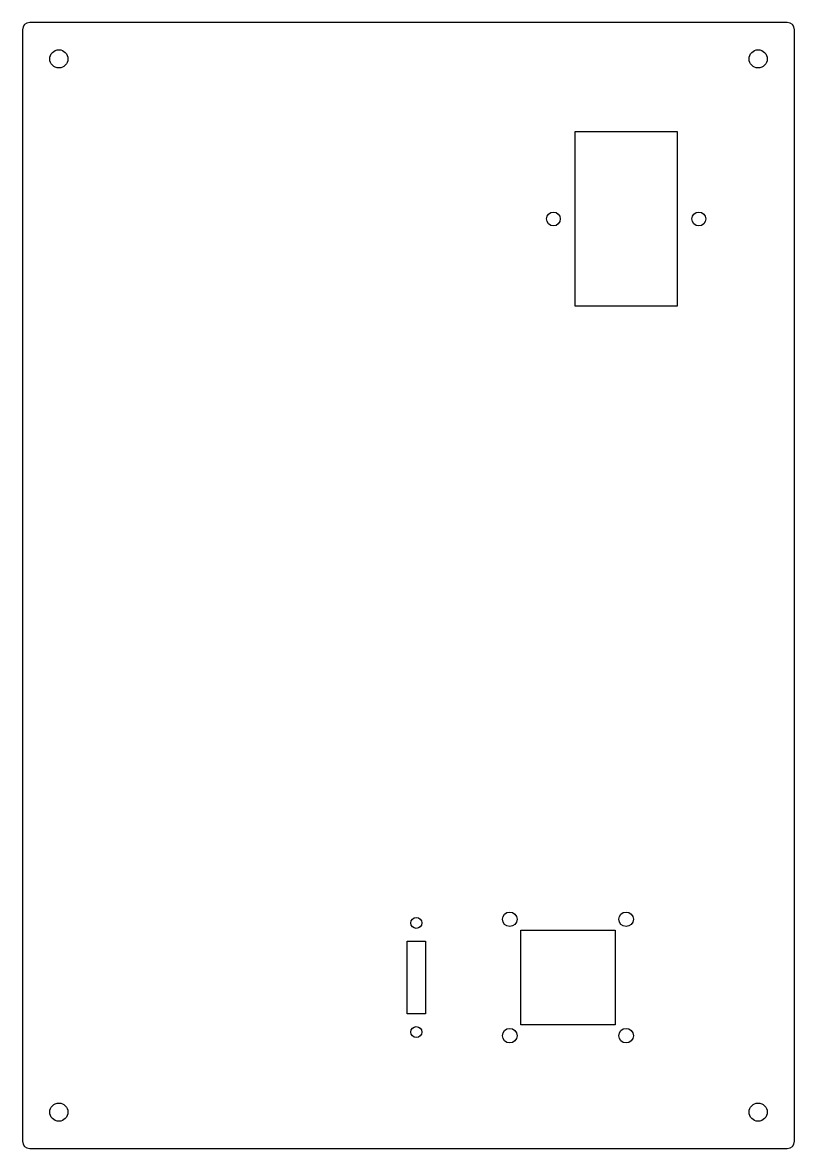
# Model space of a CAD drawing. Header units: millimetres. Extents: x -212 to 0, y 0 to 310.
import ezdxf

# ---------------------------------------------------------------- set-up
doc = ezdxf.new("R2010")
doc.units = ezdxf.units.MM
doc.layers.add('Shape2DView', color=7, linetype='CONTINUOUS')

msp = doc.modelspace()

# ---------------------------------------------------------------- linework, layer by layer
at = {"layer": 'Shape2DView'}
for p, q in [((-2, 309.5), (-210.3, 309.5)), ((-212.3, 307.5), (-212.3, 2)), ((0, 2), (0, 307.5)), ((-60.3, 231.5), (-60.3, 279.5)), ((-60.3, 279.5), (-32.3, 279.5)), ((-32.3, 279.5), (-32.3, 231.5)), ((-32.3, 231.5), (-60.3, 231.5)), ((-75.3, 34), (-75.3, 60)), ((-75.3, 60), (-49.3, 60)), ((-49.3, 60), (-49.3, 34)), ((-106.5, 37), (-106.5, 57)), ((-106.5, 57), (-101.5, 57)), ((-101.5, 57), (-101.5, 37)), ((-101.5, 37), (-106.5, 37)), ((-49.3, 34), (-75.3, 34)), ((-210.3, 0), (-2, 0))]:
    msp.add_line(p, q, dxfattribs=at)
for centre, radius in [((-202.3, 299.5), 2.5), ((-10, 299.5), 2.5), ((-66.3, 255.5), 1.9), ((-26.3, 255.5), 1.9), ((-78.3, 63), 2), ((-46.3, 63), 2), ((-104, 62), 1.5), ((-104, 32), 1.5), ((-78.3, 31), 2), ((-46.3, 31), 2), ((-202.3, 10), 2.5), ((-10, 10), 2.5)]:
    msp.add_circle(centre, radius, dxfattribs=at)
for centre, start, end in [((-210.3, 307.5), 90, 180), ((-2, 307.5), 0, 90), ((-210.3, 2), -180, -90), ((-2, 2), -90, 0)]:
    msp.add_arc(centre, 2, start, end, dxfattribs=at)

doc.saveas('drawing.dxf')
